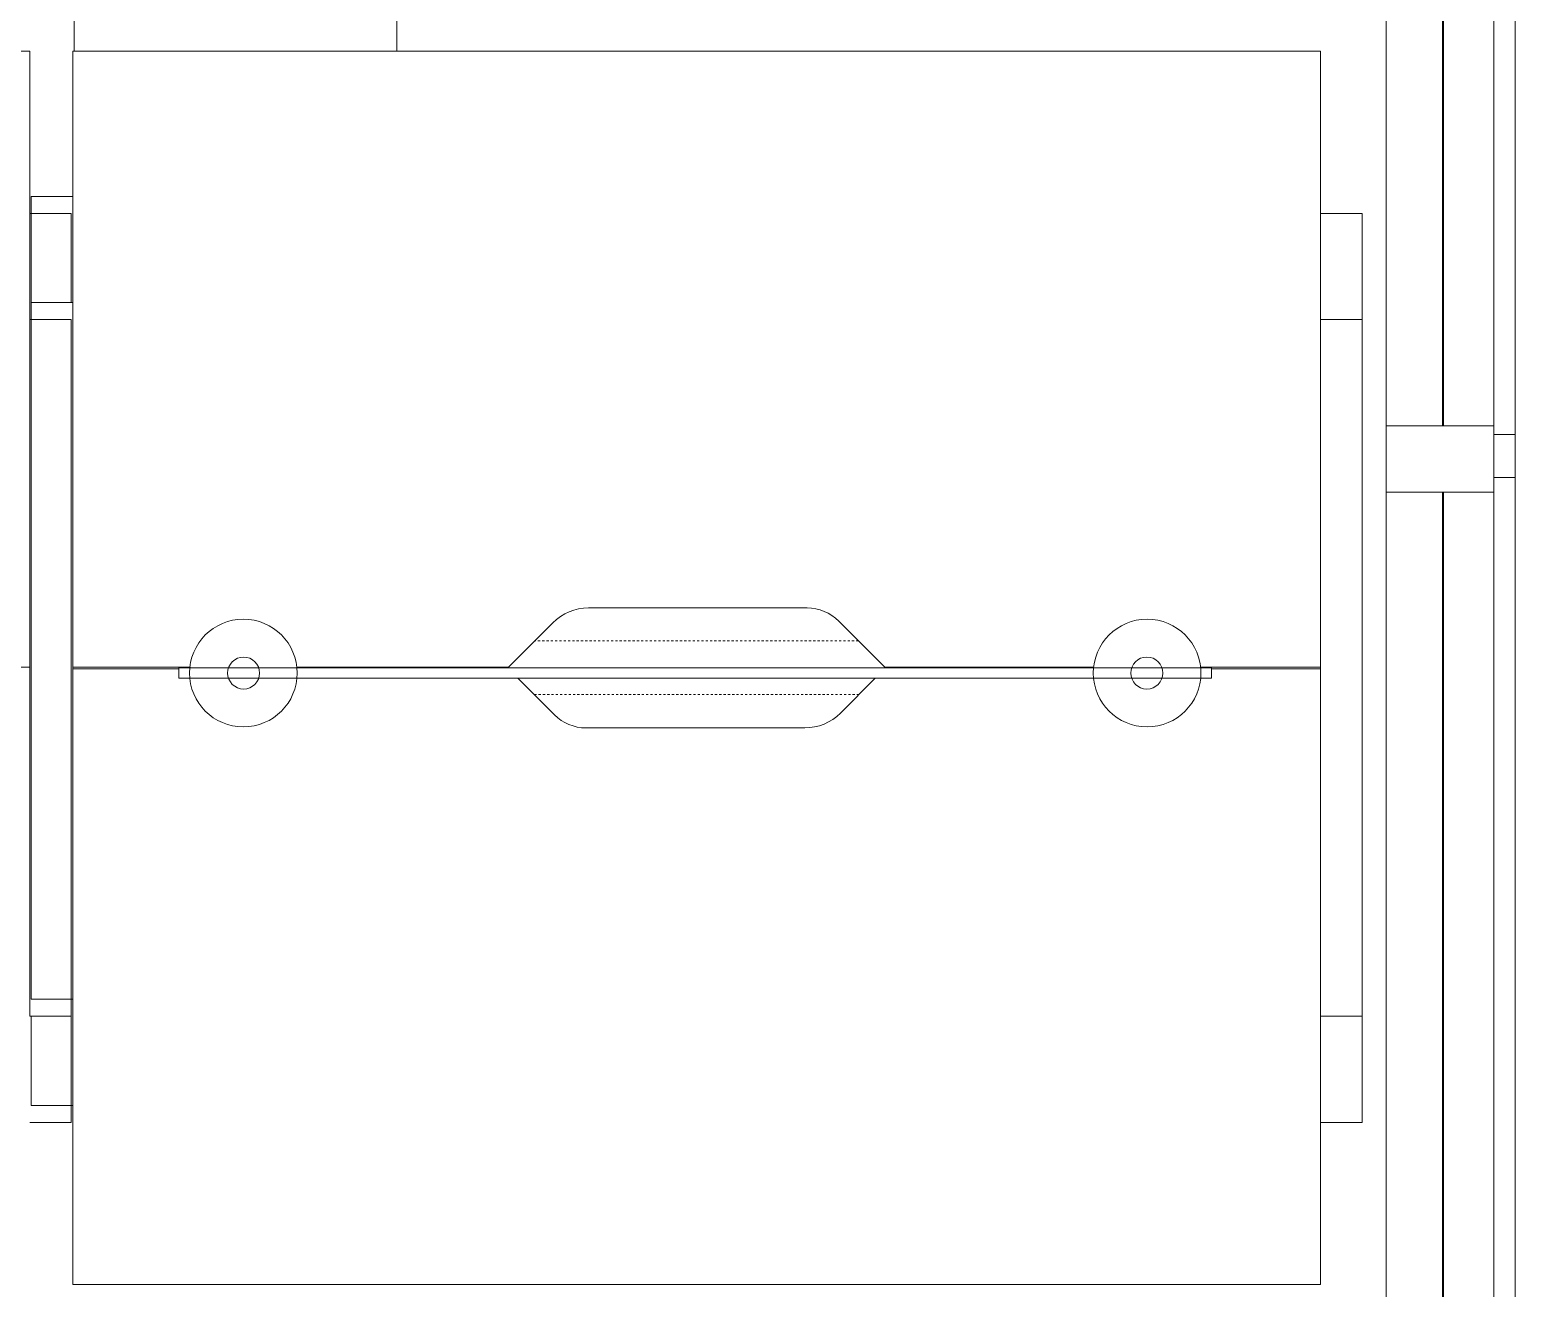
# Model space of a CAD drawing. Header units: inches. Extents: x 920 to 2661, y -647 to 1865.
# Drawn here: x 2591.6 to 2660.7, y 1428.1 to 1486.6 of the extents above; entities that cross this region are included whole.
import ezdxf

# ---------------------------------------------------------------- set-up
doc = ezdxf.new("R2010")
doc.units = ezdxf.units.IN
doc.header["$MEASUREMENT"] = 0
doc.linetypes.add('IMPORT-Double Dash 3_8_', pattern=[1, 0.375, -0.125, 0.125, -0.125, 0.125, -0.125])
doc.linetypes.add('Steelcase Hidden Lines', pattern=[0.11811, 0.07874, -0.03937])
for name, color, linetype, lineweight in [('A-GLAZ', 151, 'Continuous', 18), ('basebuilding_dwg', 8, 'Continuous', 9), ('I-FURN', 30, 'Continuous', 9), ('I-WALL', 2, 'Continuous', 18)]:
    doc.layers.add(name, color=color, linetype=linetype, lineweight=lineweight)

# ---------------------------------------------------------------- blocks, each defined once
blk = doc.blocks.new('Steelcase Turnstone - Bivi - Table - Leg - 2__ D x 42 1_4__ W 28 1_2__ H-V22-FIRST FLOOR CONSTRUCTION')
at = {"layer": 'I-FURN'}
for p, q in [((1.934, 0), (0, 0)), ((0, 0), (0, -4.945)), ((0, -38.11), (0, -42.25)), ((0, -42.25), (1.934, -42.25))]:
    blk.add_line(p, q, dxfattribs=at)
blk = doc.blocks.new('Steelcase Turnstone - Bivi - Arch - Short Arch-4765735-FIRST FLOOR CONSTRUCTION')
at = {"layer": 'I-FURN'}
for p, q in [((1.934, -4.94), (0, -4.94)), ((0, -4.94), (0, -37.315)), ((1.934, -37.315), (1.934, -4.94)), ((0, -37.315), (1.934, -37.315))]:
    blk.add_line(p, q, dxfattribs=at)
blk = doc.blocks.new('Steelcase Turnstone - Bivi - Table - Table Top - 60__ W-V23-FIRST FLOOR CONSTRUCTION')
at = {"layer": 'I-FURN'}
for p, q in [((0, -11.677), (0, 0)), ((0, 0), (58, 0)), ((58, 0), (58, -12.468)), ((23.97, -25.875), (34.141, -25.875)), ((20.25, -28.625), (22.314, -26.561)), ((35.607, -26.482), (37.75, -28.625)), ((5.474, -28.625), (0, -28.625)), ((20.25, -28.625), (10.402, -28.625)), ((47.474, -28.625), (37.75, -28.625)), ((58, -28.625), (52.402, -28.625))]:
    blk.add_line(p, q, dxfattribs=at)
for centre, radius, start, end in [((23.97, -28.216), 2.341, 90, 135), ((34.141, -27.948), 2.073, 44.99998, 90)]:
    blk.add_arc(centre, radius, start, end, dxfattribs=at)
blk = doc.blocks.new('Steelcase Turnstone - Bivi - Table - Leg - 2__ D x 42 1_4__ W 28 1_2__ H-V26-FIRST FLOOR CONSTRUCTION')
at = {"layer": 'I-FURN'}
for p, q in [((1.934, 0), (0, 0)), ((0, 0), (0, -4.945)), ((0, -37.32), (0, -42.25)), ((0, -42.25), (1.934, -42.25))]:
    blk.add_line(p, q, dxfattribs=at)
blk = doc.blocks.new('Steelcase Turnstone - Bivi - Accessories - High Sit Bracket with Modesty Panel - 48__ W-4765739-FIRST FLOOR CONSTRUCTION')
at = {"layer": 'I-FURN', "linetype": 'Steelcase Hidden Lines'}
for p, q in [((30.518, 4.498), (15.428, 4.498)), ((5.837, 3.218), (5.837, 3.248)), ((6.07, 3.218), (6.07, 3.248)), ((15.449, 1.992), (30.497, 1.992))]:
    blk.add_line(p, q, dxfattribs=at)
blk = doc.blocks.new('Steelcase Turnstone - Bivi - Table - Table Top - 60__ W-4765741-FIRST FLOOR CONSTRUCTION')
at = {"layer": 'I-FURN'}
for p, q in [((0, -12.483), (0, 0)), ((0, 0), (58, 0)), ((58, 0), (58, -13.273)), ((23.97, -25.875), (34.141, -25.875)), ((20.695, -28.18), (22.314, -26.561)), ((35.607, -26.482), (37.305, -28.18)), ((5.062, -28.625), (0, -28.625)), ((58, -28.625), (53.062, -28.625))]:
    blk.add_line(p, q, dxfattribs=at)
for centre, radius, start, end in [((23.97, -28.216), 2.341, 90, 135), ((34.141, -27.948), 2.073, 44.99998, 90)]:
    blk.add_arc(centre, radius, start, end, dxfattribs=at)
blk = doc.blocks.new('Steelcase Turnstone - Bivi - Accessories - Screen - Tackable - Freestanding - 48__ W x 13__ H-4765742-FIRST FLOOR CONSTRUCTION')
at = {"layer": 'I-FURN'}
for p, q in [((41.083, -8.94), (-6.917, -8.94)), ((-6.917, -8.94), (-6.917, -9.43)), ((41.083, -9.43), (41.083, -8.94)), ((-6.917, -9.43), (41.083, -9.43))]:
    blk.add_line(p, q, dxfattribs=at)
for centre, radius in [((-3.923, -9.185), 2.503), ((38.089, -9.185), 2.503), ((-3.91, -9.185), 0.744), ((38.076, -9.185), 0.744)]:
    blk.add_circle(centre, radius, dxfattribs=at)
blk = doc.blocks.new('Steelcase Turnstone - Bivi - Table - Leg - 2__ D x 42 1_4__ W 28 1_2__ H-V24-FIRST FLOOR CONSTRUCTION')
at = {"layer": 'I-FURN'}
for p, q in [((1.934, 0), (0, 0)), ((1.934, -4.155), (1.934, 0)), ((1.934, -42.25), (1.934, -37.32)), ((0, -42.25), (1.934, -42.25))]:
    blk.add_line(p, q, dxfattribs=at)
blk = doc.blocks.new('HON - Contain - Mobile Pedestal M Fronts BF - 18_ D-V56-FIRST FLOOR CONSTRUCTION')
at = {"layer": 'I-FURN'}
for p, q in [((-7.5, 8.019), (-7.5, -8.149)), ((7.5, -8.149), (7.5, 8.023)), ((-7.437, -8.149), (-7.5, -8.149)), ((-7.455, -8.211), (-7.455, -8.976)), ((-7.455, -8.211), (-7.455, -8.976)), ((-7.455, -8.211), (-7.455, -8.211)), ((-7.453, -8.211), (-7.447, -8.211)), ((-7.449, -8.211), (-7.449, -8.976)), ((-7.449, -8.211), (-7.449, -8.976)), ((-7.444, -8.211), (-7.449, -8.211)), ((-7.449, -8.211), (-7.394, -8.211)), ((-7.449, -8.976), (-7.449, -8.211)), ((-7.449, -8.211), (-7.449, -8.976)), ((7.437, -8.149), (-7.437, -8.149)), ((-7.394, -8.211), (7.4, -8.211)), ((7.4, -8.211), (7.455, -8.211)), ((7.5, -8.149), (7.437, -8.149)), ((7.455, -8.211), (7.453, -8.211)), ((7.455, -8.976), (7.455, -8.211)), ((7.455, -8.211), (7.455, -8.976)), ((7.455, -8.976), (7.455, -8.211)), ((7.455, -8.976), (7.455, -8.211)), ((7.455, -8.211), (7.455, -8.211)), ((-7.455, -8.976), (-7.455, -8.976)), ((-7.447, -8.976), (-7.453, -8.976)), ((-7.394, -8.976), (-7.449, -8.976)), ((-7.449, -8.976), (-7.444, -8.976)), ((7.4, -8.976), (-7.394, -8.976)), ((-3.347, -8.979), (-3.343, -8.976)), ((-3.317, -8.976), (-3.343, -8.976)), ((-2.305, -8.97), (-1.783, -9.31)), ((2.296, -8.976), (1.783, -9.31)), ((5.642, -8.976), (5.642, -9.023)), ((6.468, -9.023), (6.468, -8.976)), ((7.455, -8.976), (7.4, -8.976)), ((7.453, -8.976), (7.455, -8.976)), ((7.455, -8.976), (7.455, -8.976)), ((-3.347, -8.979), (-3.292, -9.014)), ((-1.358, -9.552), (-0.558, -9.807)), ((1.415, -9.534), (0.579, -9.8)), ((5.642, -9.023), (5.763, -9.023)), ((6.468, -9.023), (5.642, -9.023)), ((6.347, -9.023), (6.468, -9.023))]:
    blk.add_line(p, q, dxfattribs=at)
at = {"layer": 'I-FURN', "flags": 128}
for points in [[(-2.305, -8.97), (-1.459, -9.52), (-0.526, -9.817), (0, -9.855)], [(2.296, -8.976), (1.459, -9.52), (0.526, -9.817), (0, -9.855)], [(-3.347, -8.979), (-2.415, -9.572), (-1.371, -9.939), (-0.225, -10.088), (0, -10.095)], [(-2.462, -9.543), (-2.415, -9.572), (-2.331, -9.602)], [(0, -10.095), (1.362, -9.941), (2.455, -9.553), (3.347, -8.979)], [(2.33, -9.597), (2.455, -9.553), (3.347, -8.979)], [(-1.421, -9.921), (-1.371, -9.939), (-1.183, -9.963)], [(-0.384, -10.067), (-0.225, -10.088), (0, -10.095)], [(1.281, -9.95), (1.362, -9.941), (1.446, -9.911)]]:
    blk.add_lwpolyline(points, dxfattribs=at)
at = {"layer": 'I-FURN'}
for points, knots in [([(3.317, -8.976), (3.318, -8.976), (3.324, -8.976), (3.332, -8.976), (3.339, -8.976), (3.345, -8.976), (3.345, -8.976), (3.343, -8.976)], [0.8888889, 0.8888889, 0.8888889, 0.8888889, 0.8958333, 0.9166667, 0.9375, 0.9583333, 1, 1, 1, 1]), ([(0, -9.9), (0, -9.897), (0, -9.89), (0, -9.883), (0, -9.878), (0, -9.877)], [0, 0, 0, 0, 0.363636, 0.727273, 1, 1, 1, 1]), ([(0, -9.897), (0, -9.895), (0, -9.89), (0, -9.883), (0, -9.88), (0, -9.878)], [0.0909091, 0.0909091, 0.0909091, 0.0909091, 0.3636364, 0.7272727, 0.9090909, 0.9090909, 0.9090909, 0.9090909]), ([(0, -9.975), (0, -9.962), (0, -9.941), (0, -9.92), (0, -9.908), (0, -9.902), (0, -9.9)], [0, 0, 0, 0, 0.5, 0.75, 0.875, 1, 1, 1, 1]), ([(0, -10.094), (0, -10.094), (0, -10.087), (0, -10.054), (0, -10.005), (0, -9.975)], [0.3333333, 0.3333333, 0.3333333, 0.3333333, 0.4444444, 0.6666667, 1, 1, 1, 1])]:
    blk.add_open_spline(points, degree=3, knots=knots, dxfattribs=at)
for points in [[(3.344, -8.976), (3.345, -8.976), (3.345, -8.976), (3.343, -8.976)], [(0, -9.877), (0, -9.871), (0, -9.862), (0, -9.857), (0, -9.856)], [(0, -9.876), (0, -9.882), (0, -9.888), (0, -9.895)], [(0, -9.876), (0, -9.882), (0, -9.888), (0, -9.895)]]:
    blk.add_open_spline(points, degree=3, dxfattribs=at)
blk = doc.blocks.new('Frameless opening with glazing - 58_ x 84_-4768084-FIRST FLOOR CONSTRUCTION')
at = {"layer": 'A-GLAZ', "lineweight": 40}
blk.add_line((-30, 0.125), (27, 0.125), dxfattribs=at)
blk = doc.blocks.new('basebuilding_dwg-4266169-FIRST FLOOR CONSTRUCTION')
at = {"lineweight": 9}
for p, q in [((2137.675, 1467.831), (2138.663, 1467.831)), ((2137.675, 1465.831), (2138.663, 1465.831))]:
    blk.add_line(p, q, dxfattribs=at)
at = {"lineweight": 9, "flags": 128}
blk.add_lwpolyline([(2111.145, 1865.357), (2138.675, 1865.357), (2138.675, 1767.232), (2138.675, 1226.482)], dxfattribs=at)

msp = doc.modelspace()

# ---------------------------------------------------------------- linework, layer by layer
at = {"layer": 'I-WALL', "lineweight": 9}
for p, q in [((2654.704, 1468.235), (2654.704, 1525.235)), ((2659.704, 1525.235), (2659.704, 1468.235)), ((2654.704, 1408.152), (2654.704, 1465.152)), ((2659.704, 1465.152), (2659.704, 1408.152))]:
    msp.add_line(p, q, dxfattribs=at)
at = {"layer": 'I-WALL'}
for p, q in [((2654.704, 1468.235), (2654.704, 1465.152)), ((2659.704, 1468.235), (2654.704, 1468.235)), ((2659.704, 1465.152), (2659.704, 1468.235)), ((2654.704, 1465.152), (2659.704, 1465.152))]:
    msp.add_line(p, q, dxfattribs=at)

# ---------------------------------------------------------------- block references
at = {"layer": 'A-GLAZ', "rotation": 269.9999999999999}
for p in [(2657.204, 1495.235), (2657.204, 1435.152)]:
    msp.add_blockref('Frameless opening with glazing - 58_ x 84_-4768084-FIRST FLOOR CONSTRUCTION', p, dxfattribs=at)
at = {"layer": 'basebuilding_dwg', "color": 250, "linetype": 'IMPORT-Double Dash 3_8_', "lineweight": 18}
msp.add_blockref('basebuilding_dwg-4266169-FIRST FLOOR CONSTRUCTION', (522.029, 0), dxfattribs=at)
at = {"layer": 'I-FURN'}
for name, p, rotation in [('HON - Contain - Mobile Pedestal M Fronts BF - 18_ D-V56-FIRST FLOOR CONSTRUCTION', (2601.214, 1493.659), 179.9825073447625), ('Steelcase Turnstone - Bivi - Table - Leg - 2__ D x 42 1_4__ W 28 1_2__ H-V24-FIRST FLOOR CONSTRUCTION', (2593.646, 1436.641), 180), ('Steelcase Turnstone - Bivi - Table - Leg - 2__ D x 42 1_4__ W 28 1_2__ H-V22-FIRST FLOOR CONSTRUCTION', (2593.58, 1435.851), 180), ('Steelcase Turnstone - Bivi - Table - Leg - 2__ D x 42 1_4__ W 28 1_2__ H-V26-FIRST FLOOR CONSTRUCTION', (2653.58, 1435.851), 180), ('Steelcase Turnstone - Bivi - Arch - Short Arch-4765735-FIRST FLOOR CONSTRUCTION', (2593.646, 1436.646), 180), ('Steelcase Turnstone - Bivi - Arch - Short Arch-4765735-FIRST FLOOR CONSTRUCTION', (2593.58, 1435.856), 180), ('Steelcase Turnstone - Bivi - Arch - Short Arch-4765735-FIRST FLOOR CONSTRUCTION', (2653.58, 1435.856), 180), ('Steelcase Turnstone - Bivi - Accessories - Screen - Tackable - Freestanding - 48__ W x 13__ H-4765742-FIRST FLOOR CONSTRUCTION', (2639.666, 1447.553), 180), ('Steelcase Turnstone - Bivi - Accessories - High Sit Bracket with Modesty Panel - 48__ W-4765739-FIRST FLOOR CONSTRUCTION', (2645.619, 1460.231), 180), ('Steelcase Turnstone - Bivi - Table - Table Top - 60__ W-4765741-FIRST FLOOR CONSTRUCTION', (2651.646, 1428.313), 180)]:
    msp.add_blockref(name, p, dxfattribs=dict(at, rotation=rotation))
for p in [(2533.646, 1485.638), (2593.646, 1485.638)]:
    msp.add_blockref('Steelcase Turnstone - Bivi - Table - Table Top - 60__ W-V23-FIRST FLOOR CONSTRUCTION', p, dxfattribs=at)

doc.saveas('drawing.dxf')
